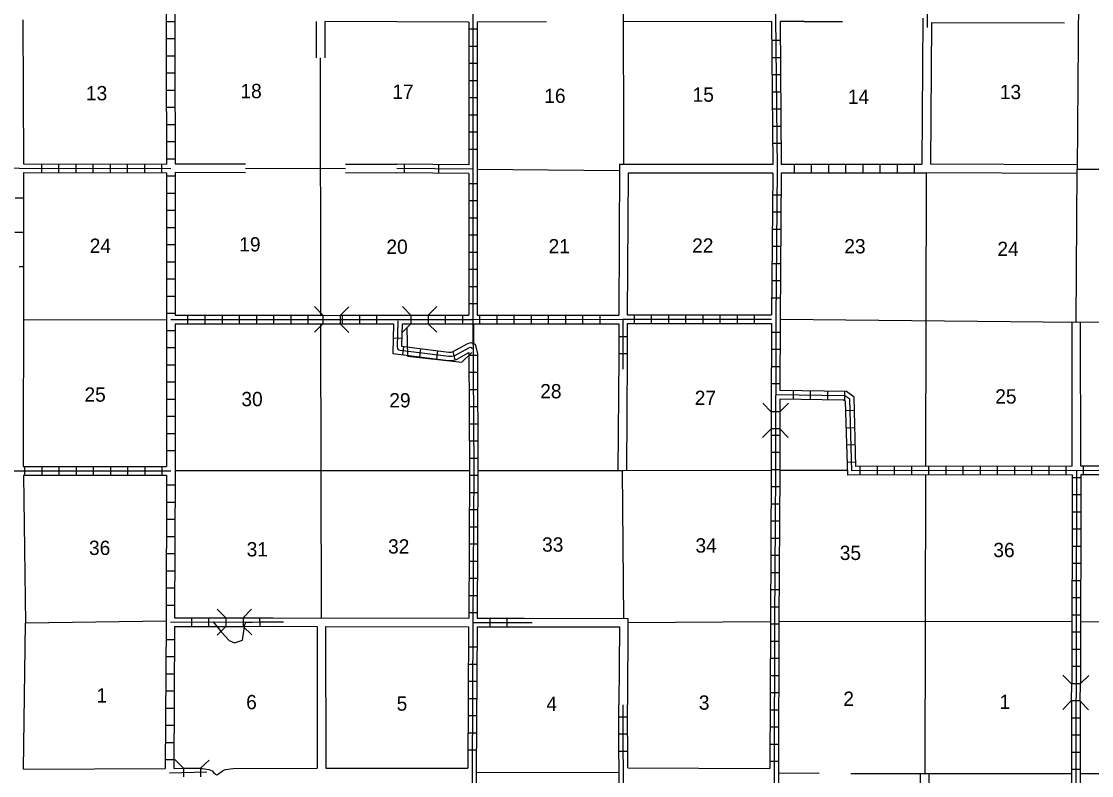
# Model space of a CAD drawing. Extents: x 1341701 to 1901259, y 16166019 to 16658355.
# Drawn here: x 1645454 to 1682849, y 16368777 to 16395138 of the extents above; entities that cross this region are included whole.
import ezdxf

# ---------------------------------------------------------------- set-up
doc = ezdxf.new("R2010")
doc.units = 0
for name, color, linetype in [('L10', 7, 'Continuous'), ('L11', 7, 'Continuous'), ('L13', 7, 'Continuous'), ('L14', 7, 'Continuous'), ('L18', 7, 'Continuous'), ('L8', 7, 'Continuous'), ('L9', 7, 'Continuous')]:
    doc.layers.add(name, color=color, linetype=linetype)

msp = doc.modelspace()

# ---------------------------------------------------------------- linework, layer by layer
at = {"layer": 'L10'}
for points in [[(1645508, 16395188), (1645528, 16390155)], [(1682357, 16390126), (1677216, 16390150)], [(1682349, 16389826), (1677074, 16389851)], [(1682174, 16379588), (1682165, 16384621)], [(1682474, 16379588), (1682465, 16384621)], [(1666324, 16383401), (1666295, 16379446)], [(1666624, 16383402), (1666595, 16379446)]]:
    msp.add_lwpolyline(points, dxfattribs=at)
at = {"layer": 'L11'}
for p, q in [((1655758, 16395139), (1655758, 16393870)), ((1656058, 16395137), (1656058, 16393869))]:
    msp.add_line(p, q, dxfattribs=at)
for points in [[(1661083, 16395113), (1656058, 16395137)], [(1663807, 16395119), (1661383, 16395113)], [(1671659, 16395138), (1666500, 16395125)], [(1672810, 16395140), (1674146, 16395135)], [(1676951, 16395255), (1676916, 16390146)], [(1677250, 16395105), (1677216, 16390150)], [(1677250, 16395105), (1681897, 16395084)], [(1650824, 16390163), (1653282, 16390155)], [(1656780, 16390152), (1658574, 16390146)], [(1671707, 16390138), (1666358, 16390138), (1666324, 16384871)], [(1650825, 16389863), (1653283, 16389855)], [(1656780, 16389852), (1658574, 16389846)], [(1671707, 16389838), (1666658, 16389838), (1666624, 16384880)], [(1645524, 16385752), (1645517, 16379579)], [(1645533, 16379279), (1645592, 16374104)], [(1645533, 16368996), (1645601, 16374104)], [(1654252, 16374297), (1661083, 16374279)], [(1663024, 16374279), (1666649, 16374271), (1666633, 16371254)], [(1654252, 16373997), (1655783, 16373993)], [(1655783, 16373993), (1655791, 16369033)], [(1656083, 16373992), (1656091, 16369033)], [(1656083, 16373992), (1661074, 16373979)], [(1663024, 16373979), (1666349, 16373971), (1666333, 16371254)], [(1645533, 16368996), (1650483, 16369029)], [(1650783, 16369029), (1651116, 16369038)], [(1651717, 16369029), (1651771, 16369029)], [(1651771, 16369029), (1652001, 16368987), (1652120, 16368948), (1652182, 16368877), (1652231, 16368831), (1652264, 16368812), (1652281, 16368808), (1652297, 16368808), (1652322, 16368818), (1652345, 16368840), (1652466, 16368932), (1652521, 16368963), (1652585, 16368987), (1652851, 16369030)], [(1652851, 16369030), (1655791, 16369033)], [(1656091, 16369033), (1661050, 16369038)], [(1666640, 16369046), (1671608, 16369021)], [(1676851, 16365172), (1676876, 16368846)], [(1677151, 16365173), (1677176, 16368846)]]:
    msp.add_lwpolyline(points, dxfattribs=at)
at = {"layer": 'L13'}
msp.add_line((1682350, 16389976), (1685408, 16389961), dxfattribs=at)
for points in [[(1682356, 16389976), (1682432, 16400421)], [(1666508, 16390138), (1666497, 16396422)], [(1655894, 16393870), (1655908, 16384871)], [(1653283, 16390005), (1656780, 16389994)], [(1661383, 16389971), (1666358, 16389921)], [(1677074, 16389851), (1677049, 16379579)], [(1682315, 16384621), (1682350, 16389976)], [(1645525, 16384713), (1650525, 16384721)], [(1655908, 16384571), (1655925, 16374296)], [(1661250, 16384571), (1661251, 16383873)], [(1671966, 16384730), (1682315, 16384621), (1686840, 16384688)], [(1650825, 16379438), (1661108, 16379438)], [(1661408, 16379438), (1666483, 16379446)], [(1666508, 16374271), (1666463, 16379446)], [(1666483, 16379446), (1671657, 16379454)], [(1671957, 16379454), (1674324, 16379454)], [(1677049, 16379279), (1677022, 16368846)], [(1650508, 16374179), (1645601, 16374104)], [(1666649, 16374129), (1671624, 16374163)], [(1682165, 16374146), (1671924, 16374163)], [(1697465, 16374129), (1682465, 16374146)], [(1661349, 16368888), (1666341, 16368896)], [(1671907, 16368871), (1673332, 16368863)], [(1674432, 16368854), (1677174, 16368846)], [(1677174, 16368846), (1682140, 16368846)], [(1682440, 16368846), (1689805, 16368855)]]:
    msp.add_lwpolyline(points, dxfattribs=at)
at = {"layer": 'L18'}
for p, q in [((1655991, 16384871), (1655700, 16385171)), ((1656591, 16384863), (1656900, 16385163)), ((1659066, 16384871), (1658766, 16385171)), ((1659666, 16384871), (1659966, 16385171)), ((1655991, 16384571), (1655691, 16384271)), ((1655991, 16384871), (1655991, 16384571)), ((1655991, 16384871), (1656591, 16384863)), ((1655991, 16384571), (1656591, 16384563)), ((1656591, 16384863), (1656591, 16384563)), ((1656591, 16384563), (1656891, 16384263)), ((1658766, 16384271), (1659066, 16384571)), ((1659066, 16384871), (1659066, 16384571)), ((1659066, 16384871), (1659666, 16384871)), ((1659066, 16384571), (1659666, 16384571)), ((1659666, 16384871), (1659666, 16384571)), ((1659666, 16384571), (1659966, 16384271)), ((1671657, 16381496), (1671357, 16381796)), ((1671957, 16381496), (1672257, 16381796)), ((1671957, 16381496), (1671657, 16381496)), ((1671657, 16381496), (1671657, 16380896)), ((1671957, 16381496), (1671957, 16380896)), ((1671657, 16380896), (1671349, 16380596)), ((1671957, 16380896), (1671657, 16380896)), ((1671957, 16380896), (1672249, 16380596)), ((1652296, 16374592), (1652598, 16374292)), ((1653199, 16374293), (1653499, 16374595)), ((1652598, 16374292), (1653199, 16374293)), ((1652598, 16374292), (1652598, 16373992)), ((1653199, 16374293), (1653199, 16373993)), ((1652598, 16373992), (1652298, 16373690)), ((1652598, 16373992), (1653199, 16373993)), ((1653199, 16373993), (1653501, 16373693)), ((1682149, 16371988), (1681849, 16372288)), ((1682449, 16371988), (1682749, 16372279)), ((1682149, 16371988), (1682140, 16371388)), ((1682449, 16371988), (1682149, 16371988)), ((1682449, 16371988), (1682440, 16371388)), ((1682140, 16371388), (1681840, 16371088)), ((1682440, 16371388), (1682140, 16371388)), ((1682440, 16371388), (1682740, 16371079)), ((1651116, 16369038), (1650819, 16369341)), ((1651717, 16369032), (1652019, 16369321)), ((1651116, 16369038), (1651113, 16368738)), ((1651116, 16369038), (1651717, 16369032)), ((1651717, 16369032), (1651714, 16368732))]:
    msp.add_line(p, q, dxfattribs=at)
at = {"layer": 'L8'}
for p, q in [((1650516, 16395138), (1650816, 16395138)), ((1661383, 16394863), (1661083, 16394863)), ((1650516, 16394538), (1650816, 16394538)), ((1661383, 16394263), (1661083, 16394263)), ((1671666, 16394480), (1671966, 16394480)), ((1650516, 16393938), (1650816, 16393938)), ((1671674, 16393880), (1671974, 16393880)), ((1661383, 16393663), (1661083, 16393663)), ((1650516, 16393338), (1650816, 16393338)), ((1671682, 16393280), (1671982, 16393280)), ((1650516, 16392738), (1650816, 16392738)), ((1661383, 16393063), (1661083, 16393063)), ((1661383, 16392463), (1661083, 16392463)), ((1671682, 16392680), (1671982, 16392680)), ((1650516, 16392138), (1650816, 16392138)), ((1671691, 16392080), (1671991, 16392080)), ((1661383, 16391863), (1661083, 16391863)), ((1650525, 16391538), (1650825, 16391538)), ((1661383, 16391263), (1661083, 16391263)), ((1671699, 16391480), (1671999, 16391480)), ((1650525, 16390938), (1650825, 16390938)), ((1671707, 16390880), (1672007, 16390880)), ((1661383, 16390663), (1661083, 16390663)), ((1646166, 16389863), (1646166, 16390163)), ((1646766, 16389855), (1646766, 16390155)), ((1647366, 16389855), (1647366, 16390155)), ((1647966, 16389855), (1647966, 16390155)), ((1648566, 16389855), (1648566, 16390155)), ((1649166, 16389855), (1649166, 16390155)), ((1649766, 16389846), (1649766, 16390146)), ((1650366, 16389846), (1650366, 16390146)), ((1650525, 16390338), (1650825, 16390338)), ((1672466, 16389846), (1672466, 16390146)), ((1673066, 16389846), (1673066, 16390146)), ((1673666, 16389846), (1673666, 16390146)), ((1674266, 16389846), (1674266, 16390146)), ((1674866, 16389846), (1674866, 16390146)), ((1675466, 16389846), (1675466, 16390146)), ((1676066, 16389846), (1676066, 16390146)), ((1676666, 16389846), (1676666, 16390146)), ((1650525, 16389738), (1650825, 16389738)), ((1661383, 16389463), (1661083, 16389463)), ((1650525, 16389138), (1650825, 16389138)), ((1671707, 16389080), (1672007, 16389080)), ((1661383, 16388863), (1661083, 16388863)), ((1650525, 16388538), (1650825, 16388538)), ((1661383, 16388263), (1661083, 16388263)), ((1671699, 16388480), (1671999, 16388480)), ((1650525, 16387938), (1650825, 16387938)), ((1671699, 16387880), (1671999, 16387880)), ((1661383, 16387663), (1661083, 16387663)), ((1650525, 16387338), (1650825, 16387338)), ((1671691, 16387280), (1671991, 16387280)), ((1661383, 16387063), (1661083, 16387063)), ((1650525, 16386738), (1650825, 16386738)), ((1661383, 16386463), (1661083, 16386463)), ((1671682, 16386680), (1671982, 16386680)), ((1650525, 16386138), (1650825, 16386138)), ((1671682, 16386080), (1671982, 16386080)), ((1661383, 16385863), (1661083, 16385863)), ((1650525, 16385538), (1650825, 16385538)), ((1661383, 16385263), (1661083, 16385263)), ((1671674, 16385480), (1671974, 16385480)), ((1650525, 16384938), (1650825, 16384938)), ((1663874, 16384580), (1663874, 16384880)), ((1664474, 16384580), (1664474, 16384880)), ((1665074, 16384580), (1665074, 16384880)), ((1665674, 16384580), (1665674, 16384880)), ((1666874, 16384580), (1666874, 16384880)), ((1667474, 16384580), (1667474, 16384880)), ((1668074, 16384580), (1668074, 16384880)), ((1668674, 16384580), (1668674, 16384880)), ((1669274, 16384580), (1669274, 16384880)), ((1669874, 16384580), (1669874, 16384880)), ((1670474, 16384580), (1670474, 16384880)), ((1671074, 16384580), (1671074, 16384880)), ((1651275, 16384571), (1651275, 16384871)), ((1651875, 16384571), (1651875, 16384871)), ((1652475, 16384571), (1652475, 16384871)), ((1653075, 16384571), (1653075, 16384871)), ((1653675, 16384571), (1653675, 16384871)), ((1654275, 16384571), (1654275, 16384871)), ((1654875, 16384571), (1654875, 16384871)), ((1655475, 16384571), (1655475, 16384871)), ((1656675, 16384571), (1656675, 16384871)), ((1657274, 16384571), (1657274, 16384871)), ((1657874, 16384571), (1657874, 16384871)), ((1660274, 16384571), (1660274, 16384871)), ((1660874, 16384571), (1660874, 16384871)), ((1661474, 16384571), (1661474, 16384871)), ((1662074, 16384571), (1662074, 16384871)), ((1662674, 16384571), (1662674, 16384871)), ((1663274, 16384571), (1663274, 16384871)), ((1650525, 16384338), (1650825, 16384338)), ((1666324, 16384130), (1666624, 16384130)), ((1671666, 16384280), (1671966, 16384280)), ((1658447, 16384075), (1658746, 16384068)), ((1658782, 16383482), (1658819, 16383778)), ((1650525, 16383738), (1650825, 16383738)), ((1659374, 16383408), (1659411, 16383704)), ((1659966, 16383334), (1660003, 16383630)), ((1660614, 16383312), (1660536, 16383600)), ((1661387, 16383462), (1661087, 16383462)), ((1666324, 16383530), (1666624, 16383530)), ((1671666, 16383680), (1671966, 16383680)), ((1650525, 16383138), (1650825, 16383138)), ((1671666, 16383080), (1671966, 16383080)), ((1661387, 16382862), (1661087, 16382862)), ((1650525, 16382538), (1650825, 16382538)), ((1661391, 16382263), (1661091, 16382263)), ((1671666, 16382480), (1671966, 16382480)), ((1650525, 16381938), (1650825, 16381938)), ((1672432, 16381930), (1672432, 16382230)), ((1673032, 16381921), (1673032, 16382221)), ((1673632, 16381913), (1673632, 16382213)), ((1674232, 16381905), (1674232, 16382205)), ((1661399, 16381663), (1661099, 16381663)), ((1674257, 16381538), (1674557, 16381546)), ((1650525, 16381338), (1650825, 16381338)), ((1661399, 16381063), (1661099, 16381063)), ((1674282, 16380938), (1674582, 16380946)), ((1650525, 16380738), (1650825, 16380738)), ((1661399, 16380463), (1661099, 16380463)), ((1671657, 16380680), (1671957, 16380680)), ((1650525, 16380138), (1650825, 16380138)), ((1671657, 16380079), (1671957, 16380079)), ((1674299, 16380338), (1674599, 16380346)), ((1661408, 16379863), (1661108, 16379863)), ((1674316, 16379738), (1674616, 16379746)), ((1645575, 16379279), (1645575, 16379579)), ((1646175, 16379279), (1646175, 16379579)), ((1646775, 16379279), (1646775, 16379579)), ((1647375, 16379279), (1647375, 16379579)), ((1647975, 16379279), (1647975, 16379579)), ((1648575, 16379279), (1648575, 16379579)), ((1649175, 16379279), (1649175, 16379579)), ((1649775, 16379279), (1649775, 16379579)), ((1650375, 16379279), (1650375, 16379579)), ((1671657, 16379479), (1671957, 16379479)), ((1674766, 16379279), (1674766, 16379579)), ((1675366, 16379279), (1675366, 16379579)), ((1675966, 16379279), (1675966, 16379579)), ((1676566, 16379279), (1676566, 16379579)), ((1677166, 16379279), (1677166, 16379579)), ((1677766, 16379279), (1677766, 16379579)), ((1678366, 16379279), (1678366, 16379579)), ((1678966, 16379279), (1678966, 16379579)), ((1679566, 16379279), (1679566, 16379579)), ((1680165, 16379279), (1680165, 16379579)), ((1680765, 16379288), (1680765, 16379588)), ((1681365, 16379288), (1681365, 16379588)), ((1681965, 16379288), (1681965, 16379588)), ((1682565, 16379288), (1682565, 16379588)), ((1650525, 16378938), (1650825, 16378938)), ((1661408, 16379263), (1661108, 16379263)), ((1682474, 16379188), (1682174, 16379188)), ((1661408, 16378663), (1661108, 16378663)), ((1671657, 16378879), (1671957, 16378879)), ((1682474, 16378588), (1682174, 16378588)), ((1650525, 16378338), (1650825, 16378338)), ((1671649, 16378279), (1671949, 16378279)), ((1661399, 16378063), (1661099, 16378063)), ((1682474, 16377988), (1682174, 16377988)), ((1650516, 16377738), (1650816, 16377738)), ((1661399, 16377463), (1661099, 16377463)), ((1671649, 16377679), (1671949, 16377679)), ((1650516, 16377138), (1650816, 16377138)), ((1671641, 16377079), (1671941, 16377079)), ((1682465, 16377388), (1682165, 16377388)), ((1661399, 16376863), (1661099, 16376863)), ((1682465, 16376788), (1682165, 16376788)), ((1650516, 16376538), (1650816, 16376538)), ((1671641, 16376479), (1671941, 16376479)), ((1650516, 16375938), (1650816, 16375938)), ((1661391, 16376263), (1661091, 16376263)), ((1682465, 16376188), (1682165, 16376188)), ((1661391, 16375663), (1661091, 16375663)), ((1671632, 16375879), (1671932, 16375879)), ((1682465, 16375588), (1682165, 16375588)), ((1650508, 16375338), (1650808, 16375338)), ((1671632, 16375279), (1671932, 16375279)), ((1661391, 16375063), (1661091, 16375063)), ((1682465, 16374988), (1682165, 16374988)), ((1650508, 16374738), (1650808, 16374738)), ((1661383, 16374463), (1661083, 16374463)), ((1671624, 16374679), (1671924, 16374679)), ((1650808, 16374138), (1654252, 16374147)), ((1651405, 16373990), (1651405, 16374289)), ((1652002, 16373992), (1652001, 16374290)), ((1653792, 16373997), (1653791, 16374295)), ((1661833, 16373979), (1661833, 16374279)), ((1662433, 16373979), (1662433, 16374279)), ((1671624, 16374079), (1671924, 16374079)), ((1682457, 16374388), (1682157, 16374388)), ((1682457, 16373788), (1682157, 16373788)), ((1650508, 16373538), (1650808, 16373538)), ((1671624, 16373479), (1671924, 16373479)), ((1650500, 16372938), (1650800, 16372938)), ((1661374, 16373263), (1661074, 16373263)), ((1682457, 16373188), (1682157, 16373188)), ((1661374, 16372663), (1661074, 16372663)), ((1671624, 16372879), (1671924, 16372879)), ((1682457, 16372588), (1682157, 16372588)), ((1650500, 16372338), (1650800, 16372338)), ((1671616, 16372279), (1671916, 16372279)), ((1661366, 16372063), (1661066, 16372063)), ((1650500, 16371738), (1650800, 16371738)), ((1661366, 16371463), (1661066, 16371463)), ((1671616, 16371679), (1671916, 16371679)), ((1650491, 16371138), (1650791, 16371138)), ((1671616, 16371079), (1671916, 16371079)), ((1661366, 16370863), (1661066, 16370863)), ((1666633, 16370821), (1666333, 16370821)), ((1682449, 16370788), (1682149, 16370788)), ((1650491, 16370538), (1650791, 16370538)), ((1671616, 16370479), (1671916, 16370479)), ((1650491, 16369938), (1650791, 16369938)), ((1661358, 16370263), (1661058, 16370263)), ((1666633, 16370221), (1666333, 16370221)), ((1682449, 16370188), (1682149, 16370188)), ((1661358, 16369663), (1661058, 16369663)), ((1666641, 16369621), (1666341, 16369621)), ((1671607, 16369879), (1671907, 16369879)), ((1682449, 16369588), (1682149, 16369588)), ((1650483, 16369338), (1650783, 16369338)), ((1671607, 16369279), (1671907, 16369279)), ((1682449, 16368988), (1682149, 16368988))]:
    msp.add_line(p, q, dxfattribs=at)
for points in [[(1661233, 16405896), (1661249, 16400571), (1661233, 16395263), (1661233, 16389971), (1661233, 16384721), (1661258, 16379438), (1661233, 16374129), (1661199, 16368888), (1661191, 16363663)], [(1671866, 16405880), (1671807, 16395288), (1671866, 16389996), (1671816, 16384730), (1671807, 16379421), (1671774, 16374163), (1671757, 16368871), (1671724, 16363621)], [(1686874, 16405830), (1686907, 16400563), (1686940, 16393880), (1686990, 16384688), (1687040, 16379438), (1674474, 16379429), (1674399, 16381930), (1674232, 16382055), (1671832, 16382088)], [(1650516, 16400480), (1650516, 16393821), (1650525, 16390146)], [(1650816, 16400471), (1650816, 16393821), (1650824, 16390163)], [(1661083, 16395113), (1661083, 16390121)], [(1661383, 16395113), (1661383, 16389971), (1661383, 16384871)], [(1671659, 16395138), (1671707, 16390138)], [(1672810, 16395138), (1671966, 16395138)], [(1671966, 16395138), (1672007, 16390146)], [(1645525, 16390155), (1650525, 16390146)], [(1672007, 16390146), (1676916, 16390146)], [(1634767, 16389921), (1640425, 16390030), (1645383, 16390013), (1650675, 16389996)], [(1645525, 16389855), (1650525, 16389846)], [(1650525, 16389846), (1650525, 16384721), (1650525, 16379579)], [(1650825, 16389863), (1650825, 16384871)], [(1661083, 16389821), (1661083, 16384871)], [(1671707, 16389838), (1671666, 16384880)], [(1672007, 16389846), (1671966, 16384730), (1671957, 16382238)], [(1672007, 16389846), (1677074, 16389846)], [(1686815, 16389805), (1686840, 16384688), (1686890, 16379588), (1682474, 16379588)], [(1666624, 16384880), (1671666, 16384880)], [(1650675, 16384721), (1661233, 16384721), (1666474, 16384730), (1671666, 16384730)], [(1650825, 16384571), (1650825, 16379429), (1650808, 16374288)], [(1650825, 16384871), (1655983, 16384871)], [(1650825, 16384571), (1655991, 16384571)], [(1656591, 16384871), (1659066, 16384871)], [(1656591, 16384571), (1658459, 16384571)], [(1658459, 16384571), (1658432, 16383525), (1660374, 16383282), (1660508, 16383282), (1660660, 16383324), (1661091, 16383564)], [(1658612, 16384668), (1658589, 16383762), (1658592, 16383721), (1658606, 16383682), (1658641, 16383658), (1658689, 16383644), (1660384, 16383432), (1660488, 16383432), (1660602, 16383464), (1661089, 16383734), (1661141, 16383752), (1661182, 16383738), (1661193, 16383696)], [(1658759, 16384571), (1658739, 16383789), (1660393, 16383582), (1660468, 16383582), (1660545, 16383604), (1661028, 16383872), (1661141, 16383910)], [(1658759, 16384571), (1659066, 16384571)], [(1659666, 16384871), (1661083, 16384871)], [(1659674, 16384571), (1661383, 16384571)], [(1661383, 16384871), (1666324, 16384871)], [(1661383, 16384571), (1666324, 16384571)], [(1666324, 16384571), (1666324, 16383401)], [(1666474, 16384730), (1666474, 16382988)], [(1666624, 16384580), (1666624, 16383402)], [(1666624, 16384580), (1671666, 16384580)], [(1671666, 16384580), (1671657, 16381488)], [(1658920, 16384424), (1658946, 16383440), (1660845, 16383222), (1661196, 16383564)], [(1661141, 16383910), (1661308, 16383854)], [(1661308, 16383854), (1661392, 16383518)], [(1661091, 16383564), (1661108, 16379438), (1661083, 16374279)], [(1661392, 16383518), (1661408, 16379438), (1661383, 16374279)], [(1682174, 16379588), (1674616, 16379579), (1674549, 16382005), (1674282, 16382205), (1671957, 16382238)], [(1682174, 16379288), (1674332, 16379279), (1674249, 16381854), (1674182, 16381905), (1671957, 16381938)], [(1671957, 16381938), (1671957, 16381496)], [(1671657, 16380888), (1671657, 16379421), (1671624, 16374163), (1671608, 16369021)], [(1671957, 16380888), (1671957, 16379421), (1671924, 16374163), (1671907, 16368871), (1671874, 16363621)], [(1634775, 16379371), (1640425, 16379429), (1650675, 16379429)], [(1645517, 16379579), (1650525, 16379579)], [(1645533, 16379279), (1650525, 16379279)], [(1650525, 16379279), (1650508, 16374138), (1650483, 16369029)], [(1682174, 16379288), (1682157, 16371996)], [(1682324, 16379421), (1682282, 16363588)], [(1682474, 16379288), (1682457, 16371996)], [(1687040, 16379288), (1682474, 16379288)], [(1650658, 16374138), (1652150, 16374154), (1652441, 16373796), (1652716, 16373496), (1652900, 16373421), (1653183, 16373513), (1653266, 16374063), (1653291, 16374129), (1653758, 16374154), (1654616, 16374146)], [(1650808, 16374288), (1652598, 16374293)], [(1653199, 16374294), (1654252, 16374297)], [(1661233, 16374129), (1663299, 16374129)], [(1661383, 16374279), (1663024, 16374279)], [(1650808, 16373988), (1650783, 16369029)], [(1650808, 16373988), (1652598, 16373993)], [(1653199, 16373994), (1654252, 16373997)], [(1661074, 16373979), (1661050, 16369038)], [(1661374, 16373979), (1661349, 16368888), (1661341, 16363663)], [(1661374, 16373979), (1663024, 16373979)], [(1666358, 16363621), (1666333, 16371254)], [(1666508, 16363621), (1666483, 16371254)], [(1666640, 16369046), (1666633, 16371254)], [(1682149, 16371396), (1682132, 16363588)], [(1682449, 16371396), (1682432, 16363588)], [(1650633, 16368879), (1651933, 16368904)]]:
    msp.add_lwpolyline(points, dxfattribs=at)
at = {"layer": 'L9'}
for p, q in [((1658833, 16390146), (1658833, 16389846)), ((1660033, 16390130), (1660033, 16389830)), ((1645533, 16388963), (1645233, 16388963)), ((1645525, 16387763), (1645225, 16387763)), ((1645525, 16386563), (1645375, 16386563))]:
    msp.add_line(p, q, dxfattribs=at)
for points in [[(1677124, 16400588), (1677099, 16394921)], [(1661083, 16390121), (1658574, 16390146)], [(1645525, 16389855), (1645525, 16385752)], [(1661233, 16389971), (1658574, 16389996)], [(1661083, 16389821), (1658574, 16389846)]]:
    msp.add_lwpolyline(points, dxfattribs=at)

# ---------------------------------------------------------------- texts
at = {"layer": 'L14'}
for s, p in [('13', (1647708, 16392380)), ('18', (1653108, 16392455)), ('24', (1647841, 16387046)), ('19', (1653066, 16387096)), ('25', (1647658, 16381846)), ('30', (1653141, 16381688)), ('36', (1647816, 16376488)), ('31', (1653325, 16376438)), ('1', (1648075, 16371329)), ('6', (1653308, 16371096))]:
    msp.add_text(s, height=500, dxfattribs=at).set_placement(p)
for s, p in [('17', (1658416, 16392430)), ('16', (1663724, 16392288)), ('15', (1668907, 16392330)), ('14', (1674332, 16392255)), ('13', (1679641, 16392421)), ('20', (1658208, 16387013)), ('21', (1663874, 16387030)), ('22', (1668891, 16387055)), ('23', (1674207, 16387030)), ('24', (1679557, 16386938)), ('28', (1663583, 16381963)), ('25', (1679482, 16381780)), ('29', (1658308, 16381646)), ('27', (1668982, 16381730)), ('32', (1658266, 16376538)), ('33', (1663649, 16376604)), ('34', (1669007, 16376571)), ('35', (1674049, 16376313)), ('36', (1679416, 16376413)), ('5', (1658566, 16371046)), ('4', (1663799, 16371038)), ('3', (1669124, 16371079)), ('2', (1674174, 16371213)), ('1', (1679632, 16371104))]:
    msp.add_text(s, height=500, rotation=360, dxfattribs=at).set_placement(p)

doc.saveas('drawing.dxf')
